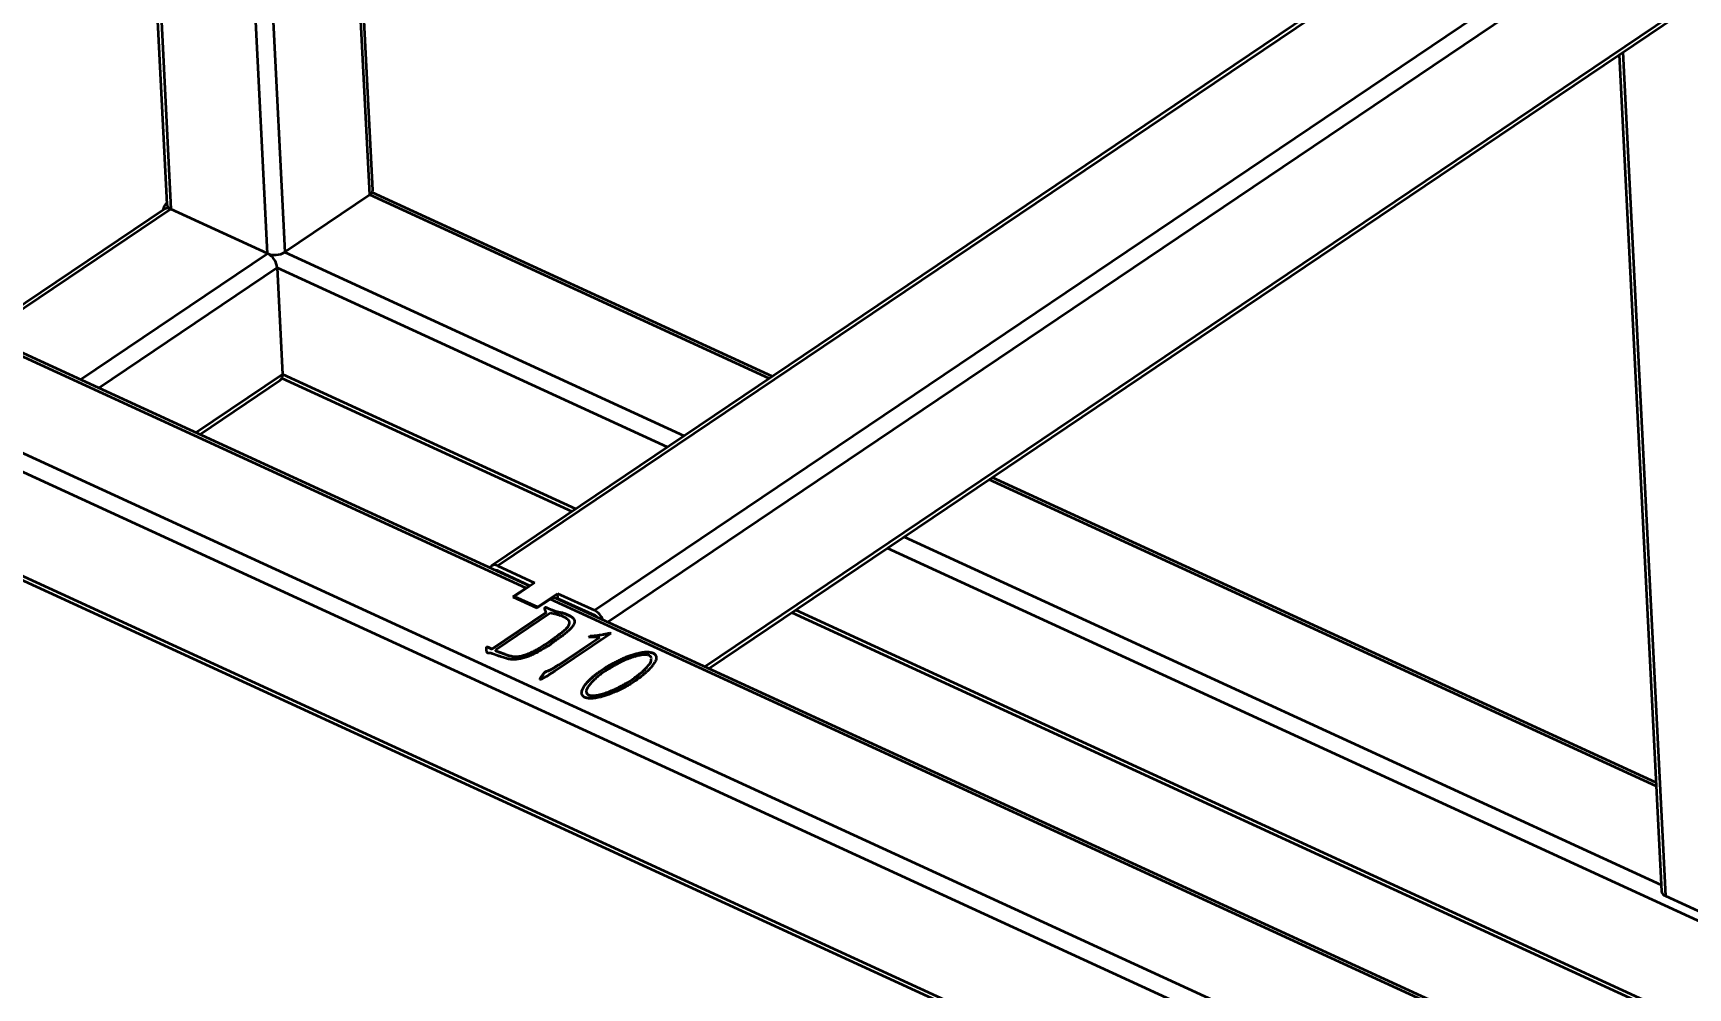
# Model space of a CAD drawing. Header units: millimetres. Extents: x 0 to 14850, y 0 to 10502.
# Drawn here: x 5028 to 7483, y 6094 to 7510 of the extents above; entities that cross this region are included whole.
import ezdxf

# ---------------------------------------------------------------- set-up
doc = ezdxf.new("R2010")
doc.units = ezdxf.units.MM
doc.header["$LTSCALE"] = 50
doc.layers.add('迈迪拼图', color=7, linetype='Continuous', lineweight=0)
doc.styles.add('SLDTEXTSTYLE4', font='SIMSUN.TTC')
doc.dimstyles.new('SLDDIMSTYLE0', dxfattribs={"dimtxt": 175, "dimasz": 175, "dimexe": 0, "dimexo": 0.0625, "dimgap": 43.75, "dimtad": 2, "dimlfac": 0.22, "dimrnd": 1e-09, "dimzin": 12, "dimdsep": 46, "dimtxsty": 'SLDTEXTSTYLE4', "dimsah": 1, "dimcen": 0.09, "dimadec": 0, "dimazin": 3, "dimtfac": 1, "dimtdec": 3, "dimtofl": 0, "dimtmove": 0, "dimatfit": 3, "dimfxl": 0, "dimfrac": 2, "dimtolj": 1, "dimtzin": 12, "dimarcsym": 0})

# ---------------------------------------------------------------- blocks, each defined once
blk = doc.blocks.new('_D')
at = {"layer": '迈迪拼图'}
for p, q in [((5247.2, 10188.9), (5711.4, 10501.9)), ((12500.6, 7344.7), (5678.4, 10479.6)), ((12069.3, 7054), (12533.6, 7366.9))]:
    blk.add_line(p, q, dxfattribs=at)
for points in [[(5678.4, 10479.6), (5798.5, 10394.8), (5821, 10443.8)], [(12500.6, 7344.7), (12380.5, 7429.5), (12358, 7380.6)]]:
    blk.add_solid(points, dxfattribs=at)
at = {"layer": '迈迪拼图', "insert": (8989.5, 9182.3), "char_height": 175, "attachment_point": 1, "rotation": 335.32, "style": 'SLDTEXTSTYLE4'}
blk.add_mtext('2000', dxfattribs=at)

msp = doc.modelspace()

# ---------------------------------------------------------------- linework, layer by layer
at = {"color": 8, "linetype": 'Continuous', "lineweight": 35}
for p, q in [((5375.57, 7183.495), (5242.988, 9807.573)), ((5268.589, 9810.107), (5401.207, 7185.31)), ((5527.135, 7270.201), (5401.901, 9748.847)), ((5107.658, 9716.343), (5232.304, 7249.329)), ((8573.394, 8452.031), (5880.609, 6636.747)), ((6024.56, 6570.598), (8581.368, 8294.215)), ((7386.27, 7482.106), (7449.509, 6230.467)), ((6119.848, 6997.834), (5527.135, 7270.201)), ((5232.304, 7249.329), (4954.733, 7062.21)), ((5097.999, 6996.376), (5375.57, 7183.495)), ((5401.207, 7185.31), (5993.921, 6912.943)), ((5389.974, 7162.195), (5125.353, 6983.806)), ((5968.978, 6896.128), (5389.974, 7162.195)), ((5269.304, 6917.657), (5397.947, 7004.38)), ((5397.947, 7004.38), (5833.001, 6804.462)), ((7435.48, 6393.268), (6445.749, 6848.074)), ((6319.822, 6763.183), (7442.864, 6247.117)), ((8539.529, 5714.895), (6294.879, 6746.368)), ((5717.694, 6712.537), (5716.877, 6711.986)), ((6158.901, 6654.702), (8403.551, 5623.229)), ((5860.828, 6645.837), (5861.613, 6646.366))]:
    msp.add_line(p, q, dxfattribs=at)
at = {"color": 7, "linetype": 'Continuous', "lineweight": 35}
for p, q in [((5531.649, 7277.388), (5406.894, 9746.553)), ((5102.046, 9712.559), (5226.139, 7256.496)), ((8406.321, 8539.211), (5707.878, 6720.113)), ((8415.725, 8539.165), (5717.282, 6720.067)), ((5860.548, 6654.233), (8558.99, 8473.33)), ((6030.258, 6567.98), (8577.887, 8285.409)), ((5764.567, 6690.071), (2477.204, 8200.698)), ((5759.184, 6687.216), (2468.853, 8199.207)), ((2239.911, 8161.653), (9062.078, 5026.695)), ((9050.845, 5003.58), (2228.677, 8138.538)), ((7380.657, 7478.323), (7443.343, 6237.635)), ((5527.135, 7270.201), (5401.207, 7185.31)), ((6124.549, 7001.003), (5530.744, 7273.871)), ((5222.901, 7249.375), (4949.101, 7064.798)), ((5375.57, 7183.495), (5232.304, 7249.329)), ((5389.974, 7162.195), (5397.947, 7004.38)), ((5396.908, 6998.444), (5827.343, 6800.648)), ((5275.001, 6915.039), (5394.466, 6995.573)), ((4556.87, 6914.524), (8955.804, 4893.102)), ((4561.271, 6906.088), (8956.818, 4886.223)), ((7435.204, 6398.723), (6450.45, 6851.243)), ((5717.282, 6720.067), (5771.859, 6694.987)), ((5717.662, 6712.552), (5765.384, 6690.622)), ((5759.184, 6687.216), (5739.695, 6674.078)), ((5771.859, 6694.987), (5741.877, 6674.775)), ((5775.988, 6659.1), (5805.97, 6679.313)), ((5805.97, 6679.313), (5860.548, 6654.233)), ((5806.35, 6671.798), (5805.97, 6679.313)), ((5739.695, 6674.078), (5775.171, 6657.776)), ((5741.877, 6674.775), (5775.988, 6659.1)), ((5741.965, 6673.035), (5741.877, 6674.775)), ((5775.171, 6657.776), (5794.659, 6670.914)), ((5776.025, 6658.353), (5775.988, 6659.1)), ((5787.906, 6653.149), (5787.07, 6656.145)), ((5789.586, 6658.841), (5792.273, 6657.063)), ((5789.605, 6658.465), (5789.586, 6658.841)), ((5789.605, 6658.465), (5792.292, 6656.688)), ((5792.273, 6657.063), (5795.932, 6655.382)), ((5792.292, 6656.688), (5792.273, 6657.063)), ((5792.292, 6656.688), (5795.951, 6655.006)), ((9084.991, 5158.924), (5794.659, 6670.914)), ((5795.951, 6655.006), (5795.932, 6655.382)), ((5799.395, 6654.334), (5803.376, 6652.841)), ((5799.414, 6653.958), (5799.395, 6654.334)), ((5799.414, 6653.958), (5803.395, 6652.465)), ((9090.374, 5161.779), (5803.011, 6672.405)), ((5805.532, 6671.246), (5806.35, 6671.798)), ((5806.35, 6671.798), (5860.927, 6646.718)), ((5708.446, 6596.994), (5789.118, 6651.377)), ((5708.465, 6596.618), (5789.137, 6651.001)), ((5795.094, 6649.846), (5713.647, 6594.94)), ((5789.137, 6651.001), (5789.118, 6651.377)), ((5799.647, 6649.15), (5795.094, 6649.846)), ((5803.376, 6652.841), (5811.707, 6650.926)), ((5803.395, 6652.465), (5803.376, 6652.841)), ((5803.395, 6652.465), (5811.726, 6650.55)), ((5811.726, 6650.55), (5811.707, 6650.926)), ((5820.367, 6647.639), (5820.348, 6648.015)), ((6153.244, 6650.888), (8397.894, 5619.415)), ((5800.097, 6611.912), (5800.078, 6612.288)), ((5885.028, 6619.87), (5803.079, 6564.832)), ((5808.032, 6573.907), (5868.538, 6614.52)), ((5808.051, 6573.532), (5868.557, 6614.144)), ((5852.496, 6614.031), (5854.419, 6616.121)), ((5868.538, 6614.52), (5852.496, 6614.031)), ((5852.872, 6614.042), (5854.438, 6615.745)), ((5854.438, 6615.745), (5854.419, 6616.121)), ((5868.557, 6614.144), (5868.538, 6614.52)), ((5877.607, 6619.427), (5883.108, 6620.753)), ((5877.626, 6619.052), (5877.607, 6619.427)), ((5877.626, 6619.052), (5883.127, 6620.377)), ((5883.108, 6620.753), (5885.028, 6619.87)), ((5883.127, 6620.377), (5883.108, 6620.753)), ((5883.127, 6620.377), (5884.703, 6619.652)), ((5700.45, 6595.781), (5700.333, 6598.084)), ((5700.469, 6595.405), (5700.45, 6595.781)), ((5703.204, 6599.402), (5708.446, 6596.994)), ((5703.223, 6599.027), (5703.204, 6599.402)), ((5703.223, 6599.027), (5708.465, 6596.618)), ((5708.465, 6596.618), (5708.446, 6596.994)), ((5717.913, 6586.696), (5709.431, 6589.715)), ((5713.666, 6594.564), (5713.647, 6594.94)), ((5719.07, 6592.448), (5727.552, 6589.429)), ((5719.089, 6592.072), (5719.07, 6592.448)), ((5719.089, 6592.072), (5727.571, 6589.053)), ((5727.571, 6589.053), (5727.552, 6589.429)), ((5948.357, 6590.221), (5948.338, 6590.597)), ((5780.486, 6553.573), (5781.637, 6555.319)), ((5780.505, 6553.197), (5781.656, 6554.943)), ((5781.637, 6555.319), (5785.233, 6559.95)), ((5781.656, 6554.943), (5781.637, 6555.319)), ((5781.656, 6554.943), (5785.252, 6559.574)), ((5785.252, 6559.574), (5785.233, 6559.95)), ((5808.051, 6573.532), (5808.032, 6573.907)), ((5876.818, 6568.822), (5876.799, 6569.198)), ((5926.139, 6558.181), (5926.12, 6558.557)), ((5780.505, 6553.197), (5780.486, 6553.573)), ((5851.405, 6528.658), (5851.386, 6529.034)), ((7449.509, 6230.467), (7592.775, 6164.633))]:
    msp.add_line(p, q, dxfattribs=at)
at = {"color": 7, "linetype": 'Continuous', "lineweight": 35, "flags": 128}
msp.add_lwpolyline([(5762.958, 6688.987), (5761.539, 6688.505), (5759.184, 6687.216)], dxfattribs=at)
at = {"color": 7, "linetype": 'Continuous', "lineweight": 35}
for centre, radius, start, end in [((5523.09, 7277.753), 8.567, 298.173376, 357.561663), ((5250.527, 7239.853), 31.299, 141.602528, 165.769128), ((5227.562, 7241.01), 9.576, 60.310817, 119.12806), ((5234.823, 7257.731), 8.772, 188.094037, 253.311784), ((5386.584, 7209.898), 28.608, 247.356961, 300.741858), ((5363.292, 7159.672), 26.801, 5.401947, 62.73381), ((5388.857, 7002.882), 9.213, 307.505016, 9.356552), ((5712.698, 6713.039), 8.391, 56.884756, 149.932798), ((5715.088, 6707.511), 5.66, 62.953334, 97.07118), ((5800.147, 6664.31), 8.587, 70.521907, 129.7232), ((5848.195, 6630.338), 26.899, 21.345571, 62.66285), ((5855.912, 6636.366), 11.503, 43.226991, 64.15084), ((7452.028, 6238.87), 8.772, 188.094037, 253.311784)]:
    msp.add_arc(centre, radius, start, end, dxfattribs=at)
for points, knots in [([(5787.07, 6656.145), (5786.954, 6656.421), (5786.742, 6656.924), (5786.932, 6657.642), (5787.316, 6658.219), (5787.987, 6658.604), (5788.771, 6658.833), (5789.314, 6658.839), (5789.586, 6658.841)], [0, 0, 0, 0, 0.24175113, 0.43964819, 0.60107501, 0.74420219, 0.87186555, 1, 1, 1, 1]), ([(5787.089, 6655.769), (5786.973, 6656.045), (5786.761, 6656.548), (5786.951, 6657.266), (5787.335, 6657.844), (5788.006, 6658.229), (5788.79, 6658.458), (5789.333, 6658.463), (5789.605, 6658.465)], [0, 0, 0, 0, 0.24175113, 0.43964819, 0.60107501, 0.74420219, 0.87186555, 1, 1, 1, 1]), ([(5789.118, 6651.377), (5788.827, 6651.71), (5788.331, 6652.279), (5788.031, 6652.894), (5787.906, 6653.149)], [0, 0, 0, 0, 0.58635291, 1, 1, 1, 1]), ([(5795.932, 6655.382), (5796, 6655.359), (5796.283, 6655.264), (5796.941, 6655.072), (5798.035, 6654.753), (5798.895, 6654.488), (5799.395, 6654.334)], [0, 0, 0, 0, 0.060483244, 0.251748057, 0.565445673, 1, 1, 1, 1]), ([(5795.951, 6655.006), (5796.019, 6654.984), (5796.302, 6654.888), (5796.96, 6654.696), (5798.054, 6654.377), (5798.914, 6654.112), (5799.414, 6653.958)], [0, 0, 0, 0, 0.060483244, 0.251748057, 0.565445673, 1, 1, 1, 1]), ([(5820.348, 6648.015), (5821.077, 6647.672), (5822.468, 6647.018), (5824.343, 6645.987), (5826.003, 6645.01), (5827.827, 6643.74), (5829.514, 6642.038), (5830.765, 6639.821), (5831.095, 6637.417), (5830.762, 6635.322), (5830.08, 6633.551), (5829.338, 6632.113), (5828.336, 6630.59), (5827.122, 6628.976), (5825.649, 6627.272), (5823.862, 6625.506), (5821.891, 6623.63), (5818.901, 6621.056), (5814.999, 6617.894), (5810.1, 6614.244), (5805.026, 6610.684), (5800.931, 6607.63), (5797.634, 6605.258), (5795.364, 6603.638), (5793.327, 6602.203), (5792.035, 6601.314), (5791.434, 6600.901)], [0, 0, 0, 0, 0.02993597, 0.05712912, 0.08267692, 0.10567088, 0.14844661, 0.19065784, 0.2334915, 0.27933633, 0.30392475, 0.33070447, 0.35934525, 0.39041112, 0.4238875, 0.45979383, 0.49799686, 0.53917941, 0.62228246, 0.70126381, 0.7805225, 0.86298687, 0.90314989, 0.93943058, 0.97183056, 1, 1, 1, 1]), ([(5816.73, 6643.575), (5816.133, 6643.869), (5814.879, 6644.487), (5812.72, 6645.318), (5810.33, 6646.191), (5807.754, 6647.027), (5805.21, 6647.753), (5803.022, 6648.398), (5801.209, 6648.845), (5800.119, 6649.058), (5799.647, 6649.15)], [0, 0, 0, 0, 0.12031914, 0.2527589, 0.39590884, 0.55191954, 0.70212625, 0.82674742, 0.92498271, 1, 1, 1, 1]), ([(5800.078, 6612.288), (5800.901, 6612.909), (5802.603, 6614.196), (5805.222, 6616.207), (5808.042, 6618.341), (5810.981, 6620.543), (5813.842, 6622.718), (5816.266, 6624.824), (5818.411, 6626.73), (5820.085, 6628.515), (5821.422, 6630.191), (5822.472, 6631.79), (5823.133, 6633.348), (5823.591, 6634.838), (5823.659, 6636.272), (5823.329, 6637.622), (5822.641, 6638.902), (5821.217, 6640.4), (5819.315, 6642.006), (5817.53, 6643.09), (5816.73, 6643.575)], [0, 0, 0, 0, 0.063045259, 0.130455951, 0.202739758, 0.279356232, 0.354418465, 0.422718319, 0.48363871, 0.538127564, 0.587388252, 0.633933307, 0.677849554, 0.719541471, 0.759203871, 0.797276096, 0.834309881, 0.872494032, 0.942915503, 1, 1, 1, 1]), ([(5800.097, 6611.912), (5803.364, 6614.376), (5809.894, 6619.303), (5817.894, 6625.519), (5822.65, 6630.969), (5823.24, 6633.847), (5823.522, 6635.224)], [0, 0, 0, 0, 0.33821293, 0.67615119, 0.84507441, 1, 1, 1, 1]), ([(5811.707, 6650.926), (5812.379, 6650.753), (5813.789, 6650.392), (5815.898, 6649.718), (5818.127, 6648.936), (5819.591, 6648.329), (5820.348, 6648.015)], [0, 0, 0, 0, 0.21881719, 0.45851479, 0.71988485, 1, 1, 1, 1]), ([(5811.726, 6650.55), (5812.398, 6650.378), (5813.808, 6650.017), (5815.917, 6649.343), (5818.146, 6648.56), (5819.61, 6647.953), (5820.367, 6647.639)], [0, 0, 0, 0, 0.21881719, 0.45851479, 0.71988485, 1, 1, 1, 1]), ([(5820.367, 6647.639), (5822.32, 6646.662), (5826.216, 6644.712), (5829.894, 6641.948), (5830.16, 6640.156), (5830.201, 6639.882)], [0, 0, 0, 0, 0.4596041, 0.91742908, 1, 1, 1, 1]), ([(5727.552, 6589.429), (5728.648, 6589.029), (5730.751, 6588.262), (5733.874, 6587.244), (5736.887, 6586.469), (5739.756, 6585.844), (5742.699, 6585.511), (5745.781, 6585.559), (5749.021, 6585.952), (5753.422, 6586.937), (5758.63, 6588.506), (5764.402, 6590.713), (5769.719, 6593.287), (5775.205, 6596.146), (5780.952, 6599.46), (5786.925, 6603.3), (5793.362, 6607.617), (5797.765, 6610.679), (5800.078, 6612.288)], [0, 0, 0, 0, 0.04403638, 0.08453719, 0.12141252, 0.15517486, 0.18740153, 0.22039634, 0.2554655, 0.29422082, 0.372096, 0.44382445, 0.51603839, 0.59484286, 0.68153276, 0.77740488, 0.88303898, 1, 1, 1, 1]), ([(5727.571, 6589.053), (5728.667, 6588.654), (5730.77, 6587.886), (5733.893, 6586.868), (5736.906, 6586.093), (5739.775, 6585.468), (5742.718, 6585.135), (5745.8, 6585.184), (5749.04, 6585.577), (5753.441, 6586.561), (5758.649, 6588.131), (5764.421, 6590.337), (5769.738, 6592.911), (5775.224, 6595.771), (5780.971, 6599.084), (5786.944, 6602.924), (5793.381, 6607.241), (5797.784, 6610.303), (5800.097, 6611.912)], [0, 0, 0, 0, 0.04403638, 0.08453719, 0.12141252, 0.15517486, 0.18740153, 0.22039634, 0.2554655, 0.29422082, 0.372096, 0.44382445, 0.51603839, 0.59484286, 0.68153276, 0.77740488, 0.88303898, 1, 1, 1, 1]), ([(5854.419, 6616.121), (5855.831, 6616.234), (5858.48, 6616.447), (5862.15, 6616.815), (5865.254, 6617.185), (5868.698, 6617.662), (5872.752, 6618.427), (5875.945, 6619.085), (5877.607, 6619.427)], [0, 0, 0, 0, 0.17951863, 0.33651508, 0.46799888, 0.57712739, 0.77982118, 1, 1, 1, 1]), ([(5854.438, 6615.745), (5855.85, 6615.858), (5858.498, 6616.071), (5862.169, 6616.439), (5865.273, 6616.81), (5868.717, 6617.286), (5872.771, 6618.051), (5875.964, 6618.709), (5877.626, 6619.052)], [0, 0, 0, 0, 0.17951863, 0.33651508, 0.46799888, 0.57712739, 0.77982118, 1, 1, 1, 1]), ([(5700.333, 6598.084), (5700.318, 6598.277), (5700.292, 6598.622), (5700.372, 6599.075), (5700.456, 6599.424), (5700.795, 6599.685), (5701.25, 6599.838), (5701.833, 6600.004), (5702.574, 6599.792), (5702.959, 6599.554), (5703.204, 6599.402)], [0, 0, 0, 0, 0.17761857, 0.31860907, 0.42016637, 0.49210237, 0.59796119, 0.68914972, 0.80249762, 1, 1, 1, 1]), ([(5700.379, 6598.618), (5700.387, 6598.66), (5700.418, 6598.813), (5700.475, 6599.048), (5700.814, 6599.309), (5701.269, 6599.462), (5701.852, 6599.628), (5702.593, 6599.416), (5702.978, 6599.178), (5703.223, 6599.027)], [0.28, 0.28, 0.28, 0.28, 0.31860907, 0.420166374, 0.492102367, 0.597961192, 0.68914972, 0.802497624, 1, 1, 1, 1]), ([(5702.023, 6590.869), (5701.872, 6590.937), (5701.494, 6591.105), (5701.21, 6591.597), (5700.938, 6592.263), (5700.776, 6593.103), (5700.649, 6593.965), (5700.483, 6594.719), (5700.443, 6595.308), (5700.448, 6595.643), (5700.45, 6595.781)], [0, 0, 0, 0, 0.06438682, 0.16078187, 0.29615797, 0.47293389, 0.65481168, 0.80462411, 0.91961644, 1, 1, 1, 1]), ([(5709.431, 6589.715), (5708.582, 6589.979), (5707.032, 6590.462), (5704.935, 6590.703), (5703.544, 6590.748), (5702.8, 6590.774), (5702.311, 6590.806), (5702.09, 6590.855), (5702.023, 6590.869)], [0, 0, 0, 0, 0.37640459, 0.68720906, 0.81327635, 0.90782682, 0.97235792, 1, 1, 1, 1]), ([(5713.647, 6594.94), (5714.191, 6594.66), (5715.206, 6594.139), (5716.664, 6593.444), (5717.914, 6592.882), (5718.715, 6592.581), (5719.07, 6592.448)], [0, 0, 0, 0, 0.31580491, 0.58830612, 0.81779531, 1, 1, 1, 1]), ([(5713.666, 6594.564), (5714.21, 6594.284), (5715.225, 6593.763), (5716.683, 6593.068), (5717.933, 6592.506), (5718.734, 6592.205), (5719.089, 6592.072)], [0, 0, 0, 0, 0.31580491, 0.58830612, 0.81779531, 1, 1, 1, 1]), ([(5791.434, 6600.901), (5790.726, 6600.459), (5789.222, 6599.52), (5786.766, 6598.065), (5784.104, 6596.425), (5780.157, 6594.079), (5774.998, 6591.159), (5769.487, 6588.465), (5764.961, 6586.537), (5761.515, 6585.252), (5758.024, 6584.118), (5754.477, 6583.181), (5751.039, 6582.38), (5747.734, 6581.788), (5744.653, 6581.368), (5741.743, 6581.136), (5738.988, 6581.124), (5736.332, 6581.295), (5733.768, 6581.661), (5731.247, 6582.28), (5728.548, 6583.092), (5725.425, 6584.087), (5721.823, 6585.307), (5719.275, 6586.212), (5717.913, 6586.696)], [0, 0, 0, 0, 0.03519331, 0.07476752, 0.11868005, 0.16658324, 0.26583372, 0.36208211, 0.40931607, 0.45491615, 0.49995669, 0.54394733, 0.58623233, 0.62490913, 0.66087655, 0.6935593, 0.7247768, 0.75526342, 0.78586754, 0.8166344, 0.85165212, 0.89367057, 0.9431127, 1, 1, 1, 1]), ([(5876.799, 6569.198), (5878.359, 6570.154), (5881.546, 6572.108), (5886.656, 6575.012), (5892.179, 6577.955), (5897.959, 6580.935), (5903.977, 6583.729), (5910.067, 6586.217), (5916.201, 6588.287), (5921.329, 6589.685), (5925.294, 6590.613), (5928.029, 6591.197), (5930.552, 6591.663), (5932.861, 6592.038), (5934.961, 6592.317), (5936.866, 6592.485), (5938.557, 6592.542), (5940.479, 6592.475), (5942.571, 6592.237), (5944.824, 6591.851), (5946.768, 6591.321), (5947.827, 6590.832), (5948.338, 6590.597)], [0, 0, 0, 0, 0.07917125, 0.16180121, 0.24923111, 0.34027474, 0.43088884, 0.51708243, 0.59881955, 0.67700012, 0.71384404, 0.74766441, 0.77851473, 0.80622397, 0.83142304, 0.85390277, 0.87383427, 0.89112549, 0.92228636, 0.95013604, 0.97594695, 1, 1, 1, 1]), ([(5876.818, 6568.822), (5878.378, 6569.778), (5881.565, 6571.732), (5886.675, 6574.636), (5892.198, 6577.579), (5897.978, 6580.559), (5903.996, 6583.353), (5910.086, 6585.842), (5916.22, 6587.911), (5921.348, 6589.31), (5925.313, 6590.237), (5928.048, 6590.821), (5930.571, 6591.287), (5932.88, 6591.663), (5934.98, 6591.942), (5936.885, 6592.109), (5938.576, 6592.166), (5940.498, 6592.1), (5942.59, 6591.861), (5944.843, 6591.475), (5946.787, 6590.946), (5947.846, 6590.457), (5948.357, 6590.221)], [0, 0, 0, 0, 0.07917125, 0.16180121, 0.24923111, 0.34027474, 0.43088884, 0.51708243, 0.59881955, 0.67700012, 0.71384404, 0.74766441, 0.77851473, 0.80622397, 0.83142304, 0.85390277, 0.87383427, 0.89112549, 0.92228636, 0.95013604, 0.97594695, 1, 1, 1, 1]), ([(5942.614, 6586.944), (5942.188, 6587.111), (5941.293, 6587.461), (5939.664, 6587.818), (5937.775, 6588.076), (5935.538, 6588.264), (5932.77, 6588.19), (5929.423, 6587.696), (5925.444, 6586.877), (5920.867, 6585.714), (5915.85, 6584.177), (5910.598, 6582.194), (5905.089, 6579.852), (5899.609, 6577.129), (5894.261, 6574.34), (5889.303, 6571.69), (5884.947, 6569.234), (5882.297, 6567.637), (5881.046, 6566.884)], [0, 0, 0, 0, 0.02171068, 0.04562187, 0.07230078, 0.10215729, 0.13844437, 0.18416987, 0.24066996, 0.3078257, 0.3841625, 0.46740821, 0.55822143, 0.65726761, 0.75627156, 0.84653767, 0.92758983, 1, 1, 1, 1]), ([(5948.338, 6590.597), (5948.752, 6590.321), (5949.627, 6589.739), (5950.565, 6588.638), (5951.402, 6587.363), (5952.109, 6585.883), (5952.467, 6584.167), (5952.233, 6582.214), (5951.58, 6580.036), (5949.893, 6576.825), (5947.119, 6572.703), (5943.756, 6568.595), (5940.607, 6565.315), (5937.96, 6562.757), (5934.958, 6560.138), (5930.645, 6556.509), (5924.738, 6552.019), (5919.717, 6548.528), (5917.201, 6546.779)], [0, 0, 0, 0, 0.02272838, 0.04800588, 0.07606774, 0.10776896, 0.14316698, 0.18215177, 0.22686974, 0.2769301, 0.38366853, 0.49133032, 0.54737543, 0.60622779, 0.66790903, 0.73298957, 0.86622228, 1, 1, 1, 1]), ([(5926.12, 6558.557), (5928.786, 6560.745), (5934.118, 6565.12), (5940.395, 6572.131), (5944.854, 6577.766), (5944.905, 6581.055), (5944.916, 6581.768)], [0, 0, 0, 0, 0.30543484, 0.61075253, 0.91561434, 1, 1, 1, 1]), ([(5926.139, 6558.181), (5928.805, 6560.369), (5934.137, 6564.744), (5940.414, 6571.755), (5944.873, 6577.39), (5944.924, 6580.679), (5944.935, 6581.393)], [0, 0, 0, 0, 0.30543484, 0.61075253, 0.91561434, 1, 1, 1, 1]), ([(5944.978, 6582.663), (5945.014, 6582.937), (5945.217, 6584.49), (5943.79, 6585.836), (5942.614, 6586.944)], [0, 0, 0, 0, 0.17644206, 1, 1, 1, 1]), ([(5948.357, 6590.221), (5949.768, 6589.117), (5951.363, 6587.87), (5951.611, 6586.355), (5951.64, 6586.18)], [0, 0, 0, 0, 0.88485893, 1, 1, 1, 1]), ([(5803.079, 6564.832), (5802.321, 6564.345), (5800.868, 6563.41), (5798.842, 6562.048), (5796.934, 6560.848), (5795.285, 6559.743), (5793.777, 6558.79), (5792.451, 6557.969), (5791.371, 6557.249), (5789.58, 6556.167), (5787.074, 6554.709), (5784.443, 6553.201), (5782.407, 6552.24), (5781.397, 6551.803), (5780.427, 6551.579), (5780.154, 6551.781), (5780.044, 6551.863)], [0, 0, 0, 0, 0.10365948, 0.19875551, 0.28425641, 0.3611906, 0.42960333, 0.48840567, 0.53863312, 0.58035654, 0.7249894, 0.86256368, 0.92018947, 0.96040834, 0.98393802, 1, 1, 1, 1]), ([(5785.233, 6559.95), (5785.525, 6560.408), (5786.031, 6561.2), (5786.764, 6562.204), (5787.281, 6562.846), (5787.815, 6563.3), (5788.777, 6563.536), (5789.961, 6564), (5791.563, 6564.553), (5793.324, 6565.263), (5795.168, 6566.072), (5797.075, 6566.978), (5799.031, 6568.086), (5800.854, 6569.145), (5802.498, 6570.236), (5804.085, 6571.274), (5805.979, 6572.515), (5807.313, 6573.419), (5808.032, 6573.907)], [0, 0, 0, 0, 0.076319, 0.1319609, 0.16936546, 0.18699139, 0.21449282, 0.25835662, 0.31399851, 0.3785449, 0.44759003, 0.51804054, 0.59610817, 0.68946766, 0.74640372, 0.8178283, 0.90167214, 1, 1, 1, 1]), ([(5785.252, 6559.574), (5785.544, 6560.032), (5786.05, 6560.824), (5786.783, 6561.828), (5787.3, 6562.47), (5787.834, 6562.925), (5788.796, 6563.16), (5789.98, 6563.624), (5791.582, 6564.178), (5793.343, 6564.887), (5795.187, 6565.696), (5797.094, 6566.602), (5799.05, 6567.711), (5800.873, 6568.769), (5802.517, 6569.861), (5804.104, 6570.898), (5805.998, 6572.139), (5807.332, 6573.043), (5808.051, 6573.532)], [0, 0, 0, 0, 0.076319, 0.1319609, 0.16936546, 0.18699139, 0.21449282, 0.25835662, 0.31399851, 0.3785449, 0.44759003, 0.51804054, 0.59610817, 0.68946766, 0.74640372, 0.8178283, 0.90167214, 1, 1, 1, 1]), ([(5841.79, 6531.71), (5841.732, 6532.005), (5841.405, 6533.645), (5843.177, 6537.362), (5846.138, 6542.606), (5852.562, 6550.18), (5862.476, 6559.104), (5872.036, 6565.582), (5876.818, 6568.822)], [0, 0, 0, 0, 0.02146751, 0.11928012, 0.26605657, 0.41288123, 0.70631082, 1, 1, 1, 1]), ([(5845.507, 6525.452), (5845.078, 6525.717), (5844.176, 6526.276), (5843.16, 6527.35), (5842.369, 6528.648), (5841.731, 6530.174), (5841.487, 6531.979), (5841.747, 6534.049), (5842.519, 6536.398), (5843.807, 6538.971), (5845.45, 6541.722), (5847.532, 6544.548), (5849.935, 6547.438), (5852.66, 6550.347), (5855.631, 6553.197), (5858.619, 6555.956), (5861.8, 6558.52), (5864.995, 6560.933), (5868.153, 6563.199), (5871.181, 6565.324), (5874.038, 6567.312), (5875.901, 6568.585), (5876.799, 6569.198)], [0, 0, 0, 0, 0.02256076, 0.04753377, 0.07577025, 0.10813606, 0.14459711, 0.18672049, 0.23439963, 0.28903221, 0.3477299, 0.40880713, 0.47221925, 0.5385091, 0.60502044, 0.66918586, 0.73094557, 0.79093799, 0.84808237, 0.90203268, 0.95280329, 1, 1, 1, 1]), ([(5881.046, 6566.884), (5880.291, 6566.395), (5878.678, 6565.353), (5876.146, 6563.689), (5873.441, 6561.786), (5869.472, 6558.975), (5864.556, 6555.167), (5859.249, 6550.322), (5854.605, 6545.396), (5851.521, 6541.292), (5849.693, 6538.198), (5848.747, 6536.176), (5848.316, 6534.4), (5848.426, 6532.875), (5848.829, 6531.592), (5849.477, 6530.536), (5850.251, 6529.655), (5851.021, 6529.234), (5851.386, 6529.034)], [0, 0, 0, 0, 0.0441126, 0.09412863, 0.14915151, 0.21010475, 0.3386774, 0.46972564, 0.59844291, 0.71993918, 0.77516457, 0.82315351, 0.86439107, 0.89944806, 0.93019481, 0.9564755, 0.97935867, 1, 1, 1, 1]), ([(5851.386, 6529.034), (5851.755, 6528.869), (5852.546, 6528.516), (5854.042, 6528.121), (5855.898, 6527.911), (5858.046, 6527.737), (5860.601, 6527.776), (5863.548, 6528.161), (5866.911, 6528.792), (5870.61, 6529.684), (5874.474, 6530.789), (5878.354, 6532.056), (5882.18, 6533.457), (5887.227, 6535.52), (5893.37, 6538.414), (5900.576, 6542.063), (5907.309, 6545.85), (5912.614, 6549.021), (5916.553, 6551.654), (5919.617, 6553.781), (5922.833, 6556.096), (5925, 6557.719), (5926.12, 6558.557)], [0, 0, 0, 0, 0.01540549, 0.03309079, 0.05325514, 0.07625274, 0.10280472, 0.13400105, 0.17098933, 0.21362213, 0.25919661, 0.30559861, 0.35263845, 0.40045379, 0.49839033, 0.59989674, 0.69967792, 0.79214863, 0.83868062, 0.88851401, 0.94240335, 1, 1, 1, 1]), ([(5851.405, 6528.658), (5851.774, 6528.493), (5852.565, 6528.14), (5854.061, 6527.745), (5855.917, 6527.535), (5858.065, 6527.362), (5860.62, 6527.4), (5863.567, 6527.786), (5866.93, 6528.417), (5870.629, 6529.308), (5874.493, 6530.413), (5878.373, 6531.68), (5882.199, 6533.081), (5887.246, 6535.144), (5893.389, 6538.038), (5900.595, 6541.687), (5907.328, 6545.474), (5912.633, 6548.646), (5916.572, 6551.279), (5919.636, 6553.405), (5922.852, 6555.72), (5925.019, 6557.343), (5926.139, 6558.181)], [0, 0, 0, 0, 0.01540549, 0.03309079, 0.05325514, 0.07625274, 0.10280472, 0.13400105, 0.17098933, 0.21362213, 0.25919661, 0.30559861, 0.35263845, 0.40045379, 0.49839033, 0.59989674, 0.69967792, 0.79214863, 0.83868062, 0.88851401, 0.94240335, 1, 1, 1, 1]), ([(5780.044, 6551.863), (5780.032, 6551.894), (5779.979, 6552.031), (5779.885, 6552.338), (5779.959, 6552.901), (5780.286, 6553.317), (5780.486, 6553.573)], [0, 0, 0, 0, 0.05542297, 0.24418679, 0.53682845, 1, 1, 1, 1]), ([(5917.201, 6546.779), (5914.989, 6545.468), (5910.45, 6542.777), (5903.207, 6538.777), (5895.196, 6534.841), (5887.956, 6531.72), (5881.845, 6529.432), (5877.287, 6527.836), (5872.73, 6526.469), (5868.326, 6525.24), (5864.121, 6524.277), (5860.268, 6523.627), (5856.818, 6523.314), (5853.795, 6523.37), (5851.178, 6523.654), (5848.94, 6524.112), (5847.004, 6524.674), (5845.992, 6525.2), (5845.507, 6525.452)], [0, 0, 0, 0, 0.11001528, 0.2257004, 0.34728349, 0.47402647, 0.53790113, 0.59921163, 0.65838416, 0.71563492, 0.76860722, 0.81518359, 0.85513222, 0.89032557, 0.92176461, 0.95003448, 0.97602187, 1, 1, 1, 1]), ([(5848.566, 6532.846), (5848.647, 6532.167), (5848.832, 6530.598), (5850.474, 6529.36), (5851.405, 6528.658)], [0, 0, 0, 0, 0.43270674, 1, 1, 1, 1])]:
    msp.add_open_spline(points, degree=3, knots=knots, dxfattribs=at)
msp.add_open_spline([(5780.02, 6552.459), (5780.124, 6552.712), (5780.315, 6552.954), (5780.505, 6553.197)], degree=3, dxfattribs=at)

# ---------------------------------------------------------------- dimensions: what is measured, and where the dimension line sits
at = {"layer": '迈迪拼图'}
dim = msp.add_linear_dim(base=(5678.418, 10479.65), p1=(12036.362, 7031.744), p2=(5214.194, 10166.703), angle=335.320023, dimstyle='SLDDIMSTYLE0', dxfattribs=at)
dim.commit()
dim.dimension.update_dxf_attribs({"geometry": '_D', "text_midpoint": (9089.502, 8912.17), "dimtype": 160})

doc.saveas('drawing.dxf')
